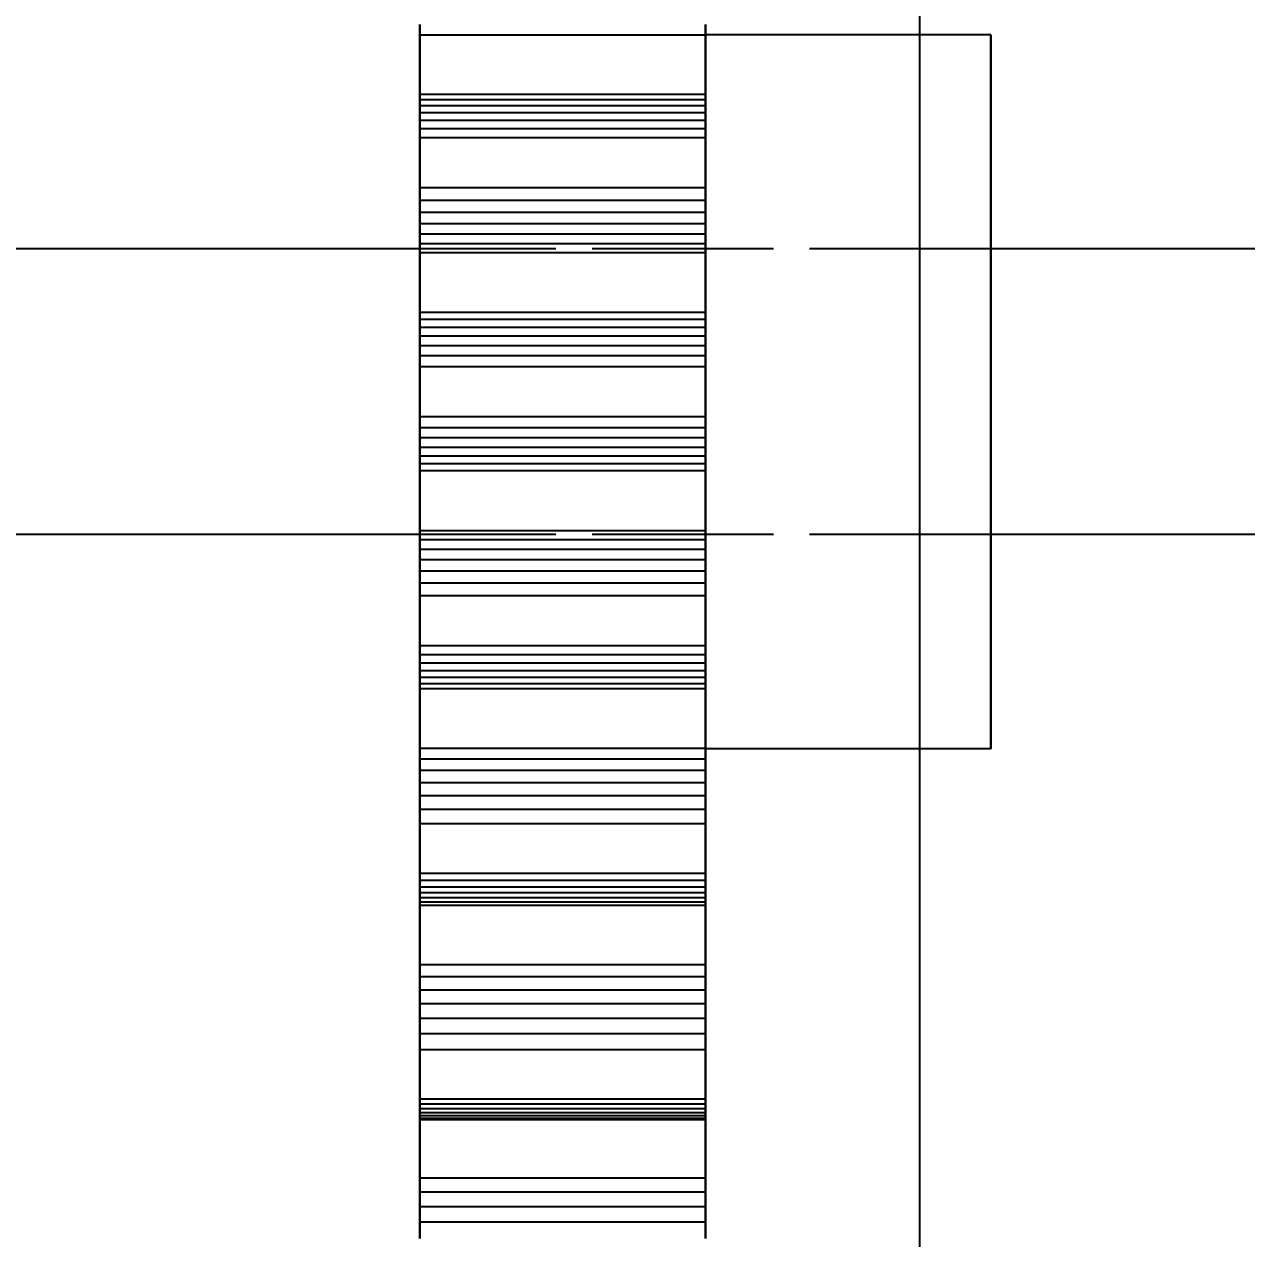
# Model space of a CAD drawing. Header units: millimetres. Extents: x -13 to 272, y -50 to 160.
# Drawn here: x 145.62 to 154.17, y -8.53 to -0.03 of the extents above; entities that cross this region are included whole.
import ezdxf

# ---------------------------------------------------------------- set-up
doc = ezdxf.new("R2010")
doc.units = ezdxf.units.MM
doc.linetypes.add('DASHED', pattern=[1.524, 1.27, -0.254])
for name, color, linetype in [('DIMS', 3, 'CONTINUOUS'), ('HIDDEN', 8, 'DASHED'), ('VISIBLE', 7, 'CONTINUOUS')]:
    doc.layers.add(name, color=color, linetype=linetype)
doc.styles.add('OpenSansCondensed-Light', font='OpenSansCondensed-Light.ttf')
doc.dimstyles.new('EZDXF', dxfattribs={"dimtxt": 0.25, "dimasz": 0.175, "dimexe": 0.375, "dimexo": 0.125, "dimgap": 0.1, "dimtad": 1, "dimlfac": 100, "dimzin": 12, "dimdsep": 46, "dimtxsty": 'OpenSansCondensed-Light', "dimblk": 'ARCHTICK', "dimcen": 2.5, "dimazin": 3, "dimtfac": 0.5, "dimtmove": 2, "dimatfit": 3})

# ---------------------------------------------------------------- blocks, each defined once
blk = doc.blocks.new('_ARCHTICK')
at = {"color": 0, "linetype": 'BYBLOCK', "const_width": 0.15}
blk.add_lwpolyline([(-0.5, -0.5), (0.5, 0.5)], dxfattribs=at)

msp = doc.modelspace()

# ---------------------------------------------------------------- linework, layer by layer
at = {"layer": 'HIDDEN'}
for points in [[(148.385, -0.03259), (148.385, -0.10657)], [(150.385, -0.03259), (150.385, -0.10657)], [(148.385, -0.10657), (148.385, -0.52424)], [(150.385, -0.10657), (148.385, -0.10657)], [(150.385, -2.605), (150.385, -2.56532), (150.385, -2.52563), (150.385, -2.48595), (150.385, -2.44627), (150.385, -2.40659), (150.385, -2.3669), (150.385, -2.32722), (150.385, -2.28754), (150.385, -2.24786), (150.385, -2.20817), (150.385, -2.16849), (150.385, -2.12881), (150.385, -2.08913), (150.385, -2.04944), (150.385, -2.00976), (150.385, -1.97008), (150.385, -1.9304), (150.385, -1.89071), (150.385, -1.85103), (150.385, -1.81135), (150.385, -1.77167), (150.385, -1.73198), (150.385, -1.6923), (150.385, -1.65262), (150.385, -1.61294), (150.385, -1.57325), (150.385, -1.53357), (150.385, -1.49389), (150.385, -1.45421), (150.385, -1.41452), (150.385, -1.37484), (150.385, -1.33516), (150.385, -1.29548), (150.385, -1.25579), (150.385, -1.21611), (150.385, -1.17643), (150.385, -1.13675), (150.385, -1.09706), (150.385, -1.05738), (150.385, -1.0177), (150.385, -0.97802), (150.385, -0.93833), (150.385, -0.89865), (150.385, -0.85897), (150.385, -0.81929), (150.385, -0.7796), (150.385, -0.73992), (150.385, -0.70024), (150.385, -0.66056), (150.385, -0.62087), (150.385, -0.58119), (150.385, -0.54151), (150.385, -0.50183), (150.385, -0.46214), (150.385, -0.42246), (150.385, -0.38278), (150.385, -0.3431), (150.385, -0.30341), (150.385, -0.26373), (150.385, -0.22405), (150.385, -0.18437), (150.385, -0.14468), (150.385, -0.105)], [(150.385, -0.105), (150.385, -0.18437), (150.385, -0.26373), (150.385, -0.3431), (150.385, -0.42246), (150.385, -0.50183), (150.385, -0.58119), (150.385, -0.66056), (150.385, -0.73992), (150.385, -0.81929), (150.385, -0.89865), (150.385, -0.97802), (150.385, -1.05738), (150.385, -1.13675), (150.385, -1.21611), (150.385, -1.29548), (150.385, -1.37484), (150.385, -1.45421), (150.385, -1.53357), (150.385, -1.61294), (150.385, -1.6923), (150.385, -1.77167), (150.385, -1.85103), (150.385, -1.9304), (150.385, -2.00976), (150.385, -2.08913), (150.385, -2.16849), (150.385, -2.24786), (150.385, -2.32722), (150.385, -2.40659), (150.385, -2.48595), (150.385, -2.56532), (150.385, -2.64468), (150.385, -2.72405), (150.385, -2.80341), (150.385, -2.88278), (150.385, -2.96214), (150.385, -3.04151), (150.385, -3.12087), (150.385, -3.20024), (150.385, -3.2796), (150.385, -3.35897), (150.385, -3.43833), (150.385, -3.5177), (150.385, -3.59706), (150.385, -3.67643), (150.385, -3.75579), (150.385, -3.83516), (150.385, -3.91452), (150.385, -3.99389), (150.385, -4.07325), (150.385, -4.15262), (150.385, -4.23198), (150.385, -4.31135), (150.385, -4.39071), (150.385, -4.47008), (150.385, -4.54944), (150.385, -4.62881), (150.385, -4.70817), (150.385, -4.78754), (150.385, -4.8669), (150.385, -4.94627), (150.385, -5.02563), (150.385, -5.105)], [(150.385, -0.10657), (150.385, -0.52424)], [(152.385, -0.105), (152.385, -0.18437), (152.385, -0.26373), (152.385, -0.3431), (152.385, -0.42246), (152.385, -0.50183), (152.385, -0.58119), (152.385, -0.66056), (152.385, -0.73992), (152.385, -0.81929), (152.385, -0.89865), (152.385, -0.97802), (152.385, -1.05738), (152.385, -1.13675), (152.385, -1.21611), (152.385, -1.29548), (152.385, -1.37484), (152.385, -1.45421), (152.385, -1.53357), (152.385, -1.61294), (152.385, -1.6923), (152.385, -1.77167), (152.385, -1.85103), (152.385, -1.9304), (152.385, -2.00976), (152.385, -2.08913), (152.385, -2.16849), (152.385, -2.24786), (152.385, -2.32722), (152.385, -2.40659), (152.385, -2.48595), (152.385, -2.56532), (152.385, -2.64468), (152.385, -2.72405), (152.385, -2.80341), (152.385, -2.88278), (152.385, -2.96214), (152.385, -3.04151), (152.385, -3.12087), (152.385, -3.20024), (152.385, -3.2796), (152.385, -3.35897), (152.385, -3.43833), (152.385, -3.5177), (152.385, -3.59706), (152.385, -3.67643), (152.385, -3.75579), (152.385, -3.83516), (152.385, -3.91452), (152.385, -3.99389), (152.385, -4.07325), (152.385, -4.15262), (152.385, -4.23198), (152.385, -4.31135), (152.385, -4.39071), (152.385, -4.47008), (152.385, -4.54944), (152.385, -4.62881), (152.385, -4.70817), (152.385, -4.78754), (152.385, -4.8669), (152.385, -4.94627), (152.385, -5.02563), (152.385, -5.105)], [(148.385, -0.52424), (148.385, -0.5608)], [(150.385, -0.52424), (148.385, -0.52424)], [(148.385, -0.5608), (148.385, -0.60334)], [(150.385, -0.5608), (148.385, -0.5608)], [(150.385, -0.52424), (150.385, -0.5608)], [(150.385, -0.5608), (150.385, -0.60334)], [(148.385, -0.60334), (148.385, -0.65147)], [(150.385, -0.60334), (148.385, -0.60334)], [(148.385, -0.65147), (148.385, -0.70489)], [(150.385, -0.65147), (148.385, -0.65147)], [(150.385, -0.60334), (150.385, -0.65147)], [(150.385, -0.65147), (150.385, -0.70489)], [(148.385, -0.70489), (148.385, -0.76335)], [(150.385, -0.70489), (148.385, -0.70489)], [(148.385, -0.76335), (148.385, -0.82668)], [(150.385, -0.76335), (148.385, -0.76335)], [(150.385, -0.70489), (150.385, -0.76335)], [(150.385, -0.76335), (150.385, -0.82668)], [(148.385, -0.82668), (148.385, -1.17736)], [(150.385, -0.82668), (148.385, -0.82668)], [(150.385, -0.82668), (150.385, -1.17736)], [(148.385, -1.17736), (148.385, -1.26582)], [(150.385, -1.17736), (148.385, -1.17736)], [(150.385, -1.17736), (150.385, -1.26582)], [(148.385, -1.26582), (148.385, -1.34946)], [(150.385, -1.26582), (148.385, -1.26582)], [(150.385, -1.26582), (150.385, -1.34946)], [(148.385, -1.34946), (148.385, -1.42806)], [(150.385, -1.34946), (148.385, -1.34946)], [(150.385, -1.34946), (150.385, -1.42806)], [(148.385, -1.42806), (148.385, -1.50138)], [(150.385, -1.42806), (148.385, -1.42806)], [(150.385, -1.42806), (150.385, -1.50138)], [(148.385, -1.50138), (148.385, -1.56913)], [(150.385, -1.50138), (148.385, -1.50138)], [(150.385, -1.50138), (150.385, -1.56913)], [(148.385, -1.56913), (148.385, -1.6309)], [(150.385, -1.56913), (148.385, -1.56913)], [(148.385, -2.605), (148.385, -2.58913), (148.385, -2.57325), (148.385, -2.55738), (148.385, -2.54151), (148.385, -2.52563), (148.385, -2.50976), (148.385, -2.49389), (148.385, -2.47802), (148.385, -2.46214), (148.385, -2.44627), (148.385, -2.4304), (148.385, -2.41452), (148.385, -2.39865), (148.385, -2.38278), (148.385, -2.3669), (148.385, -2.35103), (148.385, -2.33516), (148.385, -2.31929), (148.385, -2.30341), (148.385, -2.28754), (148.385, -2.27167), (148.385, -2.25579), (148.385, -2.23992), (148.385, -2.22405), (148.385, -2.20817), (148.385, -2.1923), (148.385, -2.17643), (148.385, -2.16056), (148.385, -2.14468), (148.385, -2.12881), (148.385, -2.11294), (148.385, -2.09706), (148.385, -2.08119), (148.385, -2.06532), (148.385, -2.04944), (148.385, -2.03357), (148.385, -2.0177), (148.385, -2.00183), (148.385, -1.98595), (148.385, -1.97008), (148.385, -1.95421), (148.385, -1.93833), (148.385, -1.92246), (148.385, -1.90659), (148.385, -1.89071), (148.385, -1.87484), (148.385, -1.85897), (148.385, -1.8431), (148.385, -1.82722), (148.385, -1.81135), (148.385, -1.79548), (148.385, -1.7796), (148.385, -1.76373), (148.385, -1.74786), (148.385, -1.73198), (148.385, -1.71611), (148.385, -1.70024), (148.385, -1.68437), (148.385, -1.66849), (148.385, -1.65262), (148.385, -1.63675), (148.385, -1.62087), (148.385, -1.605)], [(148.385, -1.605), (148.385, -1.63675), (148.385, -1.66849), (148.385, -1.70024), (148.385, -1.73198), (148.385, -1.76373), (148.385, -1.79548), (148.385, -1.82722), (148.385, -1.85897), (148.385, -1.89071), (148.385, -1.92246), (148.385, -1.95421), (148.385, -1.98595), (148.385, -2.0177), (148.385, -2.04944), (148.385, -2.08119), (148.385, -2.11294), (148.385, -2.14468), (148.385, -2.17643), (148.385, -2.20817), (148.385, -2.23992), (148.385, -2.27167), (148.385, -2.30341), (148.385, -2.33516), (148.385, -2.3669), (148.385, -2.39865), (148.385, -2.4304), (148.385, -2.46214), (148.385, -2.49389), (148.385, -2.52563), (148.385, -2.55738), (148.385, -2.58913), (148.385, -2.62087), (148.385, -2.65262), (148.385, -2.68437), (148.385, -2.71611), (148.385, -2.74786), (148.385, -2.7796), (148.385, -2.81135), (148.385, -2.8431), (148.385, -2.87484), (148.385, -2.90659), (148.385, -2.93833), (148.385, -2.97008), (148.385, -3.00183), (148.385, -3.03357), (148.385, -3.06532), (148.385, -3.09706), (148.385, -3.12881), (148.385, -3.16056), (148.385, -3.1923), (148.385, -3.22405), (148.385, -3.25579), (148.385, -3.28754), (148.385, -3.31929), (148.385, -3.35103), (148.385, -3.38278), (148.385, -3.41452), (148.385, -3.44627), (148.385, -3.47802), (148.385, -3.50976), (148.385, -3.54151), (148.385, -3.57325), (148.385, -3.605)], [(152.385, -1.605), (148.385, -1.605)], [(152.385, -1.605), (148.385, -1.605)], [(150.385, -1.56913), (150.385, -1.6309)], [(152.385, -2.605), (152.385, -2.58913), (152.385, -2.57325), (152.385, -2.55738), (152.385, -2.54151), (152.385, -2.52563), (152.385, -2.50976), (152.385, -2.49389), (152.385, -2.47802), (152.385, -2.46214), (152.385, -2.44627), (152.385, -2.4304), (152.385, -2.41452), (152.385, -2.39865), (152.385, -2.38278), (152.385, -2.3669), (152.385, -2.35103), (152.385, -2.33516), (152.385, -2.31929), (152.385, -2.30341), (152.385, -2.28754), (152.385, -2.27167), (152.385, -2.25579), (152.385, -2.23992), (152.385, -2.22405), (152.385, -2.20817), (152.385, -2.1923), (152.385, -2.17643), (152.385, -2.16056), (152.385, -2.14468), (152.385, -2.12881), (152.385, -2.11294), (152.385, -2.09706), (152.385, -2.08119), (152.385, -2.06532), (152.385, -2.04944), (152.385, -2.03357), (152.385, -2.0177), (152.385, -2.00183), (152.385, -1.98595), (152.385, -1.97008), (152.385, -1.95421), (152.385, -1.93833), (152.385, -1.92246), (152.385, -1.90659), (152.385, -1.89071), (152.385, -1.87484), (152.385, -1.85897), (152.385, -1.8431), (152.385, -1.82722), (152.385, -1.81135), (152.385, -1.79548), (152.385, -1.7796), (152.385, -1.76373), (152.385, -1.74786), (152.385, -1.73198), (152.385, -1.71611), (152.385, -1.70024), (152.385, -1.68437), (152.385, -1.66849), (152.385, -1.65262), (152.385, -1.63675), (152.385, -1.62087), (152.385, -1.605)], [(152.385, -1.605), (152.385, -1.63675), (152.385, -1.66849), (152.385, -1.70024), (152.385, -1.73198), (152.385, -1.76373), (152.385, -1.79548), (152.385, -1.82722), (152.385, -1.85897), (152.385, -1.89071), (152.385, -1.92246), (152.385, -1.95421), (152.385, -1.98595), (152.385, -2.0177), (152.385, -2.04944), (152.385, -2.08119), (152.385, -2.11294), (152.385, -2.14468), (152.385, -2.17643), (152.385, -2.20817), (152.385, -2.23992), (152.385, -2.27167), (152.385, -2.30341), (152.385, -2.33516), (152.385, -2.3669), (152.385, -2.39865), (152.385, -2.4304), (152.385, -2.46214), (152.385, -2.49389), (152.385, -2.52563), (152.385, -2.55738), (152.385, -2.58913), (152.385, -2.62087), (152.385, -2.65262), (152.385, -2.68437), (152.385, -2.71611), (152.385, -2.74786), (152.385, -2.7796), (152.385, -2.81135), (152.385, -2.8431), (152.385, -2.87484), (152.385, -2.90659), (152.385, -2.93833), (152.385, -2.97008), (152.385, -3.00183), (152.385, -3.03357), (152.385, -3.06532), (152.385, -3.09706), (152.385, -3.12881), (152.385, -3.16056), (152.385, -3.1923), (152.385, -3.22405), (152.385, -3.25579), (152.385, -3.28754), (152.385, -3.31929), (152.385, -3.35103), (152.385, -3.38278), (152.385, -3.41452), (152.385, -3.44627), (152.385, -3.47802), (152.385, -3.50976), (152.385, -3.54151), (152.385, -3.57325), (152.385, -3.605)], [(148.385, -1.6309), (148.385, -2.05043)], [(150.385, -1.6309), (148.385, -1.6309)], [(150.385, -1.6309), (150.385, -2.05043)], [(148.385, -2.05043), (148.385, -2.09971)], [(150.385, -2.05043), (148.385, -2.05043)], [(150.385, -2.05043), (150.385, -2.09971)], [(148.385, -2.09971), (148.385, -2.15498)], [(150.385, -2.09971), (148.385, -2.09971)], [(150.385, -2.09971), (150.385, -2.15498)], [(148.385, -2.15498), (148.385, -2.21584)], [(150.385, -2.15498), (148.385, -2.15498)], [(148.385, -2.21584), (148.385, -2.282)], [(150.385, -2.21584), (148.385, -2.21584)], [(150.385, -2.15498), (150.385, -2.21584)], [(150.385, -2.21584), (150.385, -2.282)], [(148.385, -2.282), (148.385, -2.3532)], [(150.385, -2.282), (148.385, -2.282)], [(150.385, -2.282), (150.385, -2.3532)], [(148.385, -2.3532), (148.385, -2.42927)], [(150.385, -2.3532), (148.385, -2.3532)], [(150.385, -2.3532), (150.385, -2.42927)], [(148.385, -2.42927), (148.385, -2.78073)], [(150.385, -2.42927), (148.385, -2.42927)], [(150.385, -2.42927), (150.385, -2.78073)], [(148.385, -3.605), (148.385, -3.58913), (148.385, -3.57325), (148.385, -3.55738), (148.385, -3.54151), (148.385, -3.52563), (148.385, -3.50976), (148.385, -3.49389), (148.385, -3.47802), (148.385, -3.46214), (148.385, -3.44627), (148.385, -3.4304), (148.385, -3.41452), (148.385, -3.39865), (148.385, -3.38278), (148.385, -3.3669), (148.385, -3.35103), (148.385, -3.33516), (148.385, -3.31929), (148.385, -3.30341), (148.385, -3.28754), (148.385, -3.27167), (148.385, -3.25579), (148.385, -3.23992), (148.385, -3.22405), (148.385, -3.20817), (148.385, -3.1923), (148.385, -3.17643), (148.385, -3.16056), (148.385, -3.14468), (148.385, -3.12881), (148.385, -3.11294), (148.385, -3.09706), (148.385, -3.08119), (148.385, -3.06532), (148.385, -3.04944), (148.385, -3.03357), (148.385, -3.0177), (148.385, -3.00183), (148.385, -2.98595), (148.385, -2.97008), (148.385, -2.95421), (148.385, -2.93833), (148.385, -2.92246), (148.385, -2.90659), (148.385, -2.89071), (148.385, -2.87484), (148.385, -2.85897), (148.385, -2.8431), (148.385, -2.82722), (148.385, -2.81135), (148.385, -2.79548), (148.385, -2.7796), (148.385, -2.76373), (148.385, -2.74786), (148.385, -2.73198), (148.385, -2.71611), (148.385, -2.70024), (148.385, -2.68437), (148.385, -2.66849), (148.385, -2.65262), (148.385, -2.63675), (148.385, -2.62087), (148.385, -2.605)], [(150.385, -5.105), (150.385, -5.06532), (150.385, -5.02563), (150.385, -4.98595), (150.385, -4.94627), (150.385, -4.90659), (150.385, -4.8669), (150.385, -4.82722), (150.385, -4.78754), (150.385, -4.74786), (150.385, -4.70817), (150.385, -4.66849), (150.385, -4.62881), (150.385, -4.58913), (150.385, -4.54944), (150.385, -4.50976), (150.385, -4.47008), (150.385, -4.4304), (150.385, -4.39071), (150.385, -4.35103), (150.385, -4.31135), (150.385, -4.27167), (150.385, -4.23198), (150.385, -4.1923), (150.385, -4.15262), (150.385, -4.11294), (150.385, -4.07325), (150.385, -4.03357), (150.385, -3.99389), (150.385, -3.95421), (150.385, -3.91452), (150.385, -3.87484), (150.385, -3.83516), (150.385, -3.79548), (150.385, -3.75579), (150.385, -3.71611), (150.385, -3.67643), (150.385, -3.63675), (150.385, -3.59706), (150.385, -3.55738), (150.385, -3.5177), (150.385, -3.47802), (150.385, -3.43833), (150.385, -3.39865), (150.385, -3.35897), (150.385, -3.31929), (150.385, -3.2796), (150.385, -3.23992), (150.385, -3.20024), (150.385, -3.16056), (150.385, -3.12087), (150.385, -3.08119), (150.385, -3.04151), (150.385, -3.00183), (150.385, -2.96214), (150.385, -2.92246), (150.385, -2.88278), (150.385, -2.8431), (150.385, -2.80341), (150.385, -2.76373), (150.385, -2.72405), (150.385, -2.68437), (150.385, -2.64468), (150.385, -2.605)], [(152.385, -3.605), (152.385, -3.58913), (152.385, -3.57325), (152.385, -3.55738), (152.385, -3.54151), (152.385, -3.52563), (152.385, -3.50976), (152.385, -3.49389), (152.385, -3.47802), (152.385, -3.46214), (152.385, -3.44627), (152.385, -3.4304), (152.385, -3.41452), (152.385, -3.39865), (152.385, -3.38278), (152.385, -3.3669), (152.385, -3.35103), (152.385, -3.33516), (152.385, -3.31929), (152.385, -3.30341), (152.385, -3.28754), (152.385, -3.27167), (152.385, -3.25579), (152.385, -3.23992), (152.385, -3.22405), (152.385, -3.20817), (152.385, -3.1923), (152.385, -3.17643), (152.385, -3.16056), (152.385, -3.14468), (152.385, -3.12881), (152.385, -3.11294), (152.385, -3.09706), (152.385, -3.08119), (152.385, -3.06532), (152.385, -3.04944), (152.385, -3.03357), (152.385, -3.0177), (152.385, -3.00183), (152.385, -2.98595), (152.385, -2.97008), (152.385, -2.95421), (152.385, -2.93833), (152.385, -2.92246), (152.385, -2.90659), (152.385, -2.89071), (152.385, -2.87484), (152.385, -2.85897), (152.385, -2.8431), (152.385, -2.82722), (152.385, -2.81135), (152.385, -2.79548), (152.385, -2.7796), (152.385, -2.76373), (152.385, -2.74786), (152.385, -2.73198), (152.385, -2.71611), (152.385, -2.70024), (152.385, -2.68437), (152.385, -2.66849), (152.385, -2.65262), (152.385, -2.63675), (152.385, -2.62087), (152.385, -2.605)], [(148.385, -2.78073), (148.385, -2.8568)], [(150.385, -2.78073), (148.385, -2.78073)], [(150.385, -2.78073), (150.385, -2.8568)], [(148.385, -2.8568), (148.385, -2.928)], [(150.385, -2.8568), (148.385, -2.8568)], [(150.385, -2.8568), (150.385, -2.928)], [(148.385, -2.928), (148.385, -2.99416)], [(150.385, -2.928), (148.385, -2.928)], [(148.385, -2.99416), (148.385, -3.05502)], [(150.385, -2.99416), (148.385, -2.99416)], [(150.385, -2.928), (150.385, -2.99416)], [(150.385, -2.99416), (150.385, -3.05502)], [(148.385, -3.05502), (148.385, -3.11029)], [(150.385, -3.05502), (148.385, -3.05502)], [(150.385, -3.05502), (150.385, -3.11029)], [(148.385, -3.11029), (148.385, -3.15957)], [(150.385, -3.11029), (148.385, -3.11029)], [(148.385, -3.15957), (148.385, -3.5791)], [(150.385, -3.15957), (148.385, -3.15957)], [(150.385, -3.11029), (150.385, -3.15957)], [(150.385, -3.15957), (150.385, -3.5791)], [(148.385, -3.5791), (148.385, -3.64087)], [(150.385, -3.5791), (148.385, -3.5791)], [(150.385, -3.5791), (150.385, -3.64087)], [(152.385, -3.605), (148.385, -3.605)], [(152.385, -3.605), (148.385, -3.605)], [(148.385, -3.64087), (148.385, -3.70862)], [(150.385, -3.64087), (148.385, -3.64087)], [(150.385, -3.64087), (150.385, -3.70862)], [(148.385, -3.70862), (148.385, -3.78194)], [(150.385, -3.70862), (148.385, -3.70862)], [(150.385, -3.70862), (150.385, -3.78194)], [(148.385, -3.78194), (148.385, -3.86054)], [(150.385, -3.78194), (148.385, -3.78194)], [(150.385, -3.78194), (150.385, -3.86054)], [(148.385, -3.86054), (148.385, -3.94418)], [(150.385, -3.86054), (148.385, -3.86054)], [(150.385, -3.86054), (150.385, -3.94418)], [(148.385, -3.94418), (148.385, -4.03264)], [(150.385, -3.94418), (148.385, -3.94418)], [(150.385, -3.94418), (150.385, -4.03264)], [(148.385, -4.03264), (148.385, -4.38332)], [(150.385, -4.03264), (148.385, -4.03264)], [(150.385, -4.03264), (150.385, -4.38332)], [(148.385, -4.38332), (148.385, -4.44665)], [(150.385, -4.38332), (148.385, -4.38332)], [(148.385, -4.44665), (148.385, -4.50511)], [(150.385, -4.44665), (148.385, -4.44665)], [(150.385, -4.38332), (150.385, -4.44665)], [(150.385, -4.44665), (150.385, -4.50511)], [(148.385, -4.50511), (148.385, -4.55853)], [(150.385, -4.50511), (148.385, -4.50511)], [(150.385, -4.50511), (150.385, -4.55853)], [(148.385, -4.55853), (148.385, -4.60666)], [(150.385, -4.55853), (148.385, -4.55853)], [(148.385, -4.60666), (148.385, -4.6492)], [(150.385, -4.60666), (148.385, -4.60666)], [(150.385, -4.55853), (150.385, -4.60666)], [(150.385, -4.60666), (150.385, -4.6492)], [(148.385, -4.6492), (148.385, -4.68576)], [(150.385, -4.6492), (148.385, -4.6492)], [(148.385, -4.68576), (148.385, -5.10343)], [(150.385, -4.68576), (148.385, -4.68576)], [(150.385, -4.6492), (150.385, -4.68576)], [(150.385, -4.68576), (150.385, -5.10343)], [(148.385, -5.10343), (148.385, -5.17741)], [(150.385, -5.10343), (148.385, -5.10343)], [(150.385, -5.10343), (150.385, -5.17741)], [(148.385, -5.17741), (148.385, -5.25733)], [(150.385, -5.17741), (148.385, -5.17741)], [(150.385, -5.17741), (150.385, -5.25733)], [(148.385, -5.25733), (148.385, -5.34279)], [(150.385, -5.25733), (148.385, -5.25733)], [(150.385, -5.25733), (150.385, -5.34279)], [(148.385, -5.34279), (148.385, -5.43349)], [(150.385, -5.34279), (148.385, -5.34279)], [(150.385, -5.34279), (150.385, -5.43349)], [(148.385, -5.43349), (148.385, -5.52917)], [(150.385, -5.43349), (148.385, -5.43349)], [(150.385, -5.43349), (150.385, -5.52917)], [(148.385, -5.52917), (148.385, -5.62963)], [(150.385, -5.52917), (148.385, -5.52917)], [(150.385, -5.52917), (150.385, -5.62963)], [(148.385, -5.62963), (148.385, -5.97797)], [(150.385, -5.62963), (148.385, -5.62963)], [(150.385, -5.62963), (150.385, -5.97797)], [(148.385, -5.97797), (148.385, -6.02827)], [(150.385, -5.97797), (148.385, -5.97797)], [(150.385, -5.97797), (150.385, -6.02827)], [(148.385, -6.02827), (148.385, -6.07373)], [(150.385, -6.02827), (148.385, -6.02827)], [(148.385, -6.07373), (148.385, -6.11417)], [(150.385, -6.07373), (148.385, -6.07373)], [(150.385, -6.02827), (150.385, -6.07373)], [(150.385, -6.07373), (150.385, -6.11417)], [(148.385, -6.11417), (148.385, -6.14935)], [(150.385, -6.11417), (148.385, -6.11417)], [(148.385, -6.14935), (148.385, -6.17898)], [(150.385, -6.14935), (148.385, -6.14935)], [(150.385, -6.11417), (150.385, -6.14935)], [(150.385, -6.14935), (150.385, -6.17898)], [(148.385, -6.17898), (148.385, -6.20266)], [(150.385, -6.17898), (148.385, -6.17898)], [(148.385, -6.20266), (148.385, -6.61659)], [(150.385, -6.20266), (148.385, -6.20266)], [(150.385, -6.17898), (150.385, -6.20266)], [(150.385, -6.20266), (150.385, -6.61659)], [(148.385, -6.61659), (148.385, -6.70246)], [(150.385, -6.61659), (148.385, -6.61659)], [(150.385, -6.61659), (150.385, -6.70246)], [(148.385, -6.70246), (148.385, -6.7942)], [(150.385, -6.70246), (148.385, -6.70246)], [(150.385, -6.70246), (150.385, -6.7942)], [(148.385, -6.7942), (148.385, -6.89142)], [(150.385, -6.7942), (148.385, -6.7942)], [(150.385, -6.7942), (150.385, -6.89142)], [(148.385, -6.89142), (148.385, -6.9938)], [(150.385, -6.89142), (148.385, -6.89142)], [(150.385, -6.89142), (150.385, -6.9938)], [(148.385, -6.9938), (148.385, -7.1011)], [(150.385, -6.9938), (148.385, -6.9938)], [(150.385, -6.9938), (150.385, -7.1011)], [(148.385, -7.1011), (148.385, -7.21312)], [(150.385, -7.1011), (148.385, -7.1011)], [(150.385, -7.1011), (150.385, -7.21312)], [(148.385, -7.21312), (148.385, -7.55755)], [(150.385, -7.21312), (148.385, -7.21312)], [(150.385, -7.21312), (150.385, -7.55755)], [(148.385, -7.55755), (148.385, -7.5946)], [(150.385, -7.55755), (148.385, -7.55755)], [(148.385, -7.5946), (148.385, -7.62686)], [(150.385, -7.5946), (148.385, -7.5946)], [(150.385, -7.55755), (150.385, -7.5946)], [(150.385, -7.5946), (150.385, -7.62686)], [(148.385, -7.62686), (148.385, -7.65414)], [(150.385, -7.62686), (148.385, -7.62686)], [(148.385, -7.65414), (148.385, -7.67621)], [(150.385, -7.65414), (148.385, -7.65414)], [(148.385, -7.67621), (148.385, -7.69279)], [(150.385, -7.67621), (148.385, -7.67621)], [(148.385, -7.69279), (148.385, -7.70349)], [(150.385, -7.69279), (148.385, -7.69279)], [(150.385, -7.62686), (150.385, -7.65414)], [(150.385, -7.65414), (150.385, -7.67621)], [(150.385, -7.67621), (150.385, -7.69279)], [(150.385, -7.69279), (150.385, -7.70349)], [(148.385, -7.70349), (148.385, -8.11183)], [(150.385, -7.70349), (148.385, -7.70349)], [(150.385, -7.70349), (150.385, -8.11183)], [(148.385, -8.11183), (148.385, -8.20921)], [(150.385, -8.11183), (148.385, -8.11183)], [(150.385, -8.11183), (150.385, -8.20921)], [(148.385, -8.20921), (148.385, -8.31236)], [(150.385, -8.20921), (148.385, -8.20921)], [(150.385, -8.20921), (150.385, -8.31236)], [(148.385, -8.31236), (148.385, -8.42089)], [(150.385, -8.31236), (148.385, -8.31236)], [(150.385, -8.31236), (150.385, -8.42089)], [(148.385, -8.42089), (148.385, -8.5345)], [(150.385, -8.42089), (148.385, -8.42089)], [(150.385, -8.42089), (150.385, -8.5345)]]:
    msp.add_lwpolyline(points, dxfattribs=at)
at = {"layer": 'VISIBLE'}
for points in [[(148.385, -0.10657), (148.385, -0.03259)], [(150.385, -0.10657), (150.385, -0.03259)], [(148.385, -0.52424), (148.385, -0.10657)], [(150.385, -0.10657), (148.385, -0.10657)], [(152.385, -0.105), (150.385, -0.105)], [(150.385, -0.52424), (150.385, -0.10657)], [(152.385, -2.605), (152.385, -2.56532), (152.385, -2.52563), (152.385, -2.48595), (152.385, -2.44627), (152.385, -2.40659), (152.385, -2.3669), (152.385, -2.32722), (152.385, -2.28754), (152.385, -2.24786), (152.385, -2.20817), (152.385, -2.16849), (152.385, -2.12881), (152.385, -2.08913), (152.385, -2.04944), (152.385, -2.00976), (152.385, -1.97008), (152.385, -1.9304), (152.385, -1.89071), (152.385, -1.85103), (152.385, -1.81135), (152.385, -1.77167), (152.385, -1.73198), (152.385, -1.6923), (152.385, -1.65262), (152.385, -1.61294), (152.385, -1.57325), (152.385, -1.53357), (152.385, -1.49389), (152.385, -1.45421), (152.385, -1.41452), (152.385, -1.37484), (152.385, -1.33516), (152.385, -1.29548), (152.385, -1.25579), (152.385, -1.21611), (152.385, -1.17643), (152.385, -1.13675), (152.385, -1.09706), (152.385, -1.05738), (152.385, -1.0177), (152.385, -0.97802), (152.385, -0.93833), (152.385, -0.89865), (152.385, -0.85897), (152.385, -0.81929), (152.385, -0.7796), (152.385, -0.73992), (152.385, -0.70024), (152.385, -0.66056), (152.385, -0.62087), (152.385, -0.58119), (152.385, -0.54151), (152.385, -0.50183), (152.385, -0.46214), (152.385, -0.42246), (152.385, -0.38278), (152.385, -0.3431), (152.385, -0.30341), (152.385, -0.26373), (152.385, -0.22405), (152.385, -0.18437), (152.385, -0.14468), (152.385, -0.105)], [(148.385, -0.5608), (148.385, -0.52424)], [(150.385, -0.52424), (148.385, -0.52424)], [(148.385, -0.60334), (148.385, -0.5608)], [(150.385, -0.5608), (148.385, -0.5608)], [(150.385, -0.5608), (150.385, -0.52424)], [(150.385, -0.60334), (150.385, -0.5608)], [(148.385, -0.65147), (148.385, -0.60334)], [(150.385, -0.60334), (148.385, -0.60334)], [(148.385, -0.70489), (148.385, -0.65147)], [(150.385, -0.65147), (148.385, -0.65147)], [(150.385, -0.65147), (150.385, -0.60334)], [(150.385, -0.70489), (150.385, -0.65147)], [(148.385, -0.76335), (148.385, -0.70489)], [(150.385, -0.70489), (148.385, -0.70489)], [(148.385, -0.82668), (148.385, -0.76335)], [(150.385, -0.76335), (148.385, -0.76335)], [(150.385, -0.76335), (150.385, -0.70489)], [(150.385, -0.82668), (150.385, -0.76335)], [(148.385, -1.17736), (148.385, -0.82668)], [(150.385, -0.82668), (148.385, -0.82668)], [(150.385, -1.17736), (150.385, -0.82668)], [(148.385, -1.26582), (148.385, -1.17736)], [(150.385, -1.17736), (148.385, -1.17736)], [(150.385, -1.26582), (150.385, -1.17736)], [(148.385, -1.34946), (148.385, -1.26582)], [(150.385, -1.26582), (148.385, -1.26582)], [(150.385, -1.34946), (150.385, -1.26582)], [(148.385, -1.42806), (148.385, -1.34946)], [(150.385, -1.34946), (148.385, -1.34946)], [(150.385, -1.42806), (150.385, -1.34946)], [(148.385, -1.50138), (148.385, -1.42806)], [(150.385, -1.42806), (148.385, -1.42806)], [(150.385, -1.50138), (150.385, -1.42806)], [(148.385, -1.56913), (148.385, -1.50138)], [(150.385, -1.50138), (148.385, -1.50138)], [(150.385, -1.56913), (150.385, -1.50138)], [(148.385, -1.605), (144.485, -1.605)], [(148.385, -1.6309), (148.385, -1.56913)], [(150.385, -1.56913), (148.385, -1.56913)], [(150.385, -1.6309), (150.385, -1.56913)], [(168.285, -1.605), (152.385, -1.605)], [(148.385, -2.05043), (148.385, -1.6309)], [(150.385, -1.6309), (148.385, -1.6309)], [(150.385, -2.05043), (150.385, -1.6309)], [(148.385, -2.09971), (148.385, -2.05043)], [(150.385, -2.05043), (148.385, -2.05043)], [(150.385, -2.09971), (150.385, -2.05043)], [(148.385, -2.15498), (148.385, -2.09971)], [(150.385, -2.09971), (148.385, -2.09971)], [(150.385, -2.15498), (150.385, -2.09971)], [(148.385, -2.21584), (148.385, -2.15498)], [(150.385, -2.15498), (148.385, -2.15498)], [(148.385, -2.282), (148.385, -2.21584)], [(150.385, -2.21584), (148.385, -2.21584)], [(150.385, -2.21584), (150.385, -2.15498)], [(150.385, -2.282), (150.385, -2.21584)], [(148.385, -2.3532), (148.385, -2.282)], [(150.385, -2.282), (148.385, -2.282)], [(150.385, -2.3532), (150.385, -2.282)], [(148.385, -2.42927), (148.385, -2.3532)], [(150.385, -2.3532), (148.385, -2.3532)], [(150.385, -2.42927), (150.385, -2.3532)], [(148.385, -2.78073), (148.385, -2.42927)], [(150.385, -2.42927), (148.385, -2.42927)], [(150.385, -2.78073), (150.385, -2.42927)], [(152.385, -5.105), (152.385, -5.06532), (152.385, -5.02563), (152.385, -4.98595), (152.385, -4.94627), (152.385, -4.90659), (152.385, -4.8669), (152.385, -4.82722), (152.385, -4.78754), (152.385, -4.74786), (152.385, -4.70817), (152.385, -4.66849), (152.385, -4.62881), (152.385, -4.58913), (152.385, -4.54944), (152.385, -4.50976), (152.385, -4.47008), (152.385, -4.4304), (152.385, -4.39071), (152.385, -4.35103), (152.385, -4.31135), (152.385, -4.27167), (152.385, -4.23198), (152.385, -4.1923), (152.385, -4.15262), (152.385, -4.11294), (152.385, -4.07325), (152.385, -4.03357), (152.385, -3.99389), (152.385, -3.95421), (152.385, -3.91452), (152.385, -3.87484), (152.385, -3.83516), (152.385, -3.79548), (152.385, -3.75579), (152.385, -3.71611), (152.385, -3.67643), (152.385, -3.63675), (152.385, -3.59706), (152.385, -3.55738), (152.385, -3.5177), (152.385, -3.47802), (152.385, -3.43833), (152.385, -3.39865), (152.385, -3.35897), (152.385, -3.31929), (152.385, -3.2796), (152.385, -3.23992), (152.385, -3.20024), (152.385, -3.16056), (152.385, -3.12087), (152.385, -3.08119), (152.385, -3.04151), (152.385, -3.00183), (152.385, -2.96214), (152.385, -2.92246), (152.385, -2.88278), (152.385, -2.8431), (152.385, -2.80341), (152.385, -2.76373), (152.385, -2.72405), (152.385, -2.68437), (152.385, -2.64468), (152.385, -2.605)], [(148.385, -2.8568), (148.385, -2.78073)], [(150.385, -2.78073), (148.385, -2.78073)], [(150.385, -2.8568), (150.385, -2.78073)], [(148.385, -2.928), (148.385, -2.8568)], [(150.385, -2.8568), (148.385, -2.8568)], [(150.385, -2.928), (150.385, -2.8568)], [(148.385, -2.99416), (148.385, -2.928)], [(150.385, -2.928), (148.385, -2.928)], [(148.385, -3.05502), (148.385, -2.99416)], [(150.385, -2.99416), (148.385, -2.99416)], [(150.385, -2.99416), (150.385, -2.928)], [(150.385, -3.05502), (150.385, -2.99416)], [(150.385, -3.05502), (148.385, -3.05502)], [(148.385, -3.11029), (148.385, -3.05502)], [(150.385, -3.11029), (150.385, -3.05502)], [(150.385, -3.11029), (148.385, -3.11029)], [(148.385, -3.15957), (148.385, -3.11029)], [(150.385, -3.15957), (148.385, -3.15957)], [(148.385, -3.5791), (148.385, -3.15957)], [(150.385, -3.15957), (150.385, -3.11029)], [(150.385, -3.5791), (150.385, -3.15957)], [(150.385, -3.5791), (148.385, -3.5791)], [(148.385, -3.64087), (148.385, -3.5791)], [(150.385, -3.64087), (150.385, -3.5791)], [(148.385, -3.605), (144.485, -3.605)], [(148.385, -3.70862), (148.385, -3.64087)], [(150.385, -3.64087), (148.385, -3.64087)], [(150.385, -3.70862), (150.385, -3.64087)], [(168.285, -3.605), (152.385, -3.605)], [(148.385, -3.78194), (148.385, -3.70862)], [(150.385, -3.70862), (148.385, -3.70862)], [(150.385, -3.78194), (150.385, -3.70862)], [(148.385, -3.86054), (148.385, -3.78194)], [(150.385, -3.78194), (148.385, -3.78194)], [(150.385, -3.86054), (150.385, -3.78194)], [(148.385, -3.94418), (148.385, -3.86054)], [(150.385, -3.86054), (148.385, -3.86054)], [(150.385, -3.94418), (150.385, -3.86054)], [(148.385, -4.03264), (148.385, -3.94418)], [(150.385, -3.94418), (148.385, -3.94418)], [(150.385, -4.03264), (150.385, -3.94418)], [(148.385, -4.38332), (148.385, -4.03264)], [(150.385, -4.03264), (148.385, -4.03264)], [(150.385, -4.38332), (150.385, -4.03264)], [(148.385, -4.44665), (148.385, -4.38332)], [(150.385, -4.38332), (148.385, -4.38332)], [(148.385, -4.50511), (148.385, -4.44665)], [(150.385, -4.44665), (148.385, -4.44665)], [(150.385, -4.44665), (150.385, -4.38332)], [(150.385, -4.50511), (150.385, -4.44665)], [(148.385, -4.55853), (148.385, -4.50511)], [(150.385, -4.50511), (148.385, -4.50511)], [(150.385, -4.55853), (150.385, -4.50511)], [(148.385, -4.60666), (148.385, -4.55853)], [(150.385, -4.55853), (148.385, -4.55853)], [(148.385, -4.6492), (148.385, -4.60666)], [(150.385, -4.60666), (148.385, -4.60666)], [(150.385, -4.60666), (150.385, -4.55853)], [(150.385, -4.6492), (150.385, -4.60666)], [(148.385, -4.68576), (148.385, -4.6492)], [(150.385, -4.6492), (148.385, -4.6492)], [(148.385, -5.10343), (148.385, -4.68576)], [(150.385, -4.68576), (148.385, -4.68576)], [(150.385, -4.68576), (150.385, -4.6492)], [(150.385, -5.10343), (150.385, -4.68576)], [(148.385, -5.17741), (148.385, -5.10343)], [(150.385, -5.10343), (148.385, -5.10343)], [(150.385, -5.17741), (150.385, -5.10343)], [(152.385, -5.105), (150.385, -5.105)], [(148.385, -5.25733), (148.385, -5.17741)], [(150.385, -5.17741), (148.385, -5.17741)], [(150.385, -5.25733), (150.385, -5.17741)], [(148.385, -5.34279), (148.385, -5.25733)], [(150.385, -5.25733), (148.385, -5.25733)], [(150.385, -5.34279), (150.385, -5.25733)], [(148.385, -5.43349), (148.385, -5.34279)], [(150.385, -5.34279), (148.385, -5.34279)], [(150.385, -5.43349), (150.385, -5.34279)], [(148.385, -5.52917), (148.385, -5.43349)], [(150.385, -5.43349), (148.385, -5.43349)], [(150.385, -5.52917), (150.385, -5.43349)], [(148.385, -5.62963), (148.385, -5.52917)], [(150.385, -5.52917), (148.385, -5.52917)], [(150.385, -5.62963), (150.385, -5.52917)], [(148.385, -5.97797), (148.385, -5.62963)], [(150.385, -5.62963), (148.385, -5.62963)], [(150.385, -5.97797), (150.385, -5.62963)], [(148.385, -6.02827), (148.385, -5.97797)], [(150.385, -5.97797), (148.385, -5.97797)], [(150.385, -6.02827), (150.385, -5.97797)], [(148.385, -6.07373), (148.385, -6.02827)], [(150.385, -6.02827), (148.385, -6.02827)], [(148.385, -6.11417), (148.385, -6.07373)], [(150.385, -6.07373), (148.385, -6.07373)], [(150.385, -6.07373), (150.385, -6.02827)], [(150.385, -6.11417), (150.385, -6.07373)], [(148.385, -6.14935), (148.385, -6.11417)], [(150.385, -6.11417), (148.385, -6.11417)], [(148.385, -6.17898), (148.385, -6.14935)], [(150.385, -6.14935), (148.385, -6.14935)], [(150.385, -6.14935), (150.385, -6.11417)], [(150.385, -6.17898), (150.385, -6.14935)], [(148.385, -6.20266), (148.385, -6.17898)], [(150.385, -6.17898), (148.385, -6.17898)], [(148.385, -6.61659), (148.385, -6.20266)], [(150.385, -6.20266), (148.385, -6.20266)], [(150.385, -6.20266), (150.385, -6.17898)], [(150.385, -6.61659), (150.385, -6.20266)], [(148.385, -6.70246), (148.385, -6.61659)], [(150.385, -6.61659), (148.385, -6.61659)], [(150.385, -6.70246), (150.385, -6.61659)], [(148.385, -6.7942), (148.385, -6.70246)], [(150.385, -6.70246), (148.385, -6.70246)], [(150.385, -6.7942), (150.385, -6.70246)], [(148.385, -6.89142), (148.385, -6.7942)], [(150.385, -6.7942), (148.385, -6.7942)], [(150.385, -6.89142), (150.385, -6.7942)], [(148.385, -6.9938), (148.385, -6.89142)], [(150.385, -6.89142), (148.385, -6.89142)], [(150.385, -6.9938), (150.385, -6.89142)], [(148.385, -7.1011), (148.385, -6.9938)], [(150.385, -6.9938), (148.385, -6.9938)], [(150.385, -7.1011), (150.385, -6.9938)], [(148.385, -7.21312), (148.385, -7.1011)], [(150.385, -7.1011), (148.385, -7.1011)], [(150.385, -7.21312), (150.385, -7.1011)], [(148.385, -7.55755), (148.385, -7.21312)], [(150.385, -7.21312), (148.385, -7.21312)], [(150.385, -7.55755), (150.385, -7.21312)], [(148.385, -7.5946), (148.385, -7.55755)], [(150.385, -7.55755), (148.385, -7.55755)], [(148.385, -7.62686), (148.385, -7.5946)], [(150.385, -7.5946), (148.385, -7.5946)], [(150.385, -7.5946), (150.385, -7.55755)], [(150.385, -7.62686), (150.385, -7.5946)], [(148.385, -7.65414), (148.385, -7.62686)], [(150.385, -7.62686), (148.385, -7.62686)], [(148.385, -7.67621), (148.385, -7.65414)], [(150.385, -7.65414), (148.385, -7.65414)], [(148.385, -7.69279), (148.385, -7.67621)], [(150.385, -7.67621), (148.385, -7.67621)], [(148.385, -7.70349), (148.385, -7.69279)], [(150.385, -7.69279), (148.385, -7.69279)], [(150.385, -7.65414), (150.385, -7.62686)], [(150.385, -7.67621), (150.385, -7.65414)], [(150.385, -7.69279), (150.385, -7.67621)], [(150.385, -7.70349), (150.385, -7.69279)], [(148.385, -8.11183), (148.385, -7.70349)], [(150.385, -7.70349), (148.385, -7.70349)], [(150.385, -8.11183), (150.385, -7.70349)], [(148.385, -8.20921), (148.385, -8.11183)], [(150.385, -8.11183), (148.385, -8.11183)], [(150.385, -8.20921), (150.385, -8.11183)], [(148.385, -8.31236), (148.385, -8.20921)], [(150.385, -8.20921), (148.385, -8.20921)], [(150.385, -8.31236), (150.385, -8.20921)], [(148.385, -8.42089), (148.385, -8.31236)], [(150.385, -8.31236), (148.385, -8.31236)], [(150.385, -8.42089), (150.385, -8.31236)], [(148.385, -8.5345), (148.385, -8.42089)], [(150.385, -8.42089), (148.385, -8.42089)], [(150.385, -8.5345), (150.385, -8.42089)]]:
    msp.add_lwpolyline(points, dxfattribs=at)

# ---------------------------------------------------------------- dimensions: what is measured, and where the dimension line sits
at = {"layer": 'DIMS'}
msp.add_linear_dim(base=(151.885, 58.795), p1=(143.885, 58.795), p2=(143.885, -48.705), angle=90, dimstyle='EZDXF', override={"dimtxt": 1.6, "dimasz": 1, "dimexe": 0.6, "dimexo": 0.5, "dimdec": 2}, dxfattribs=at).render()

doc.saveas('drawing.dxf')
